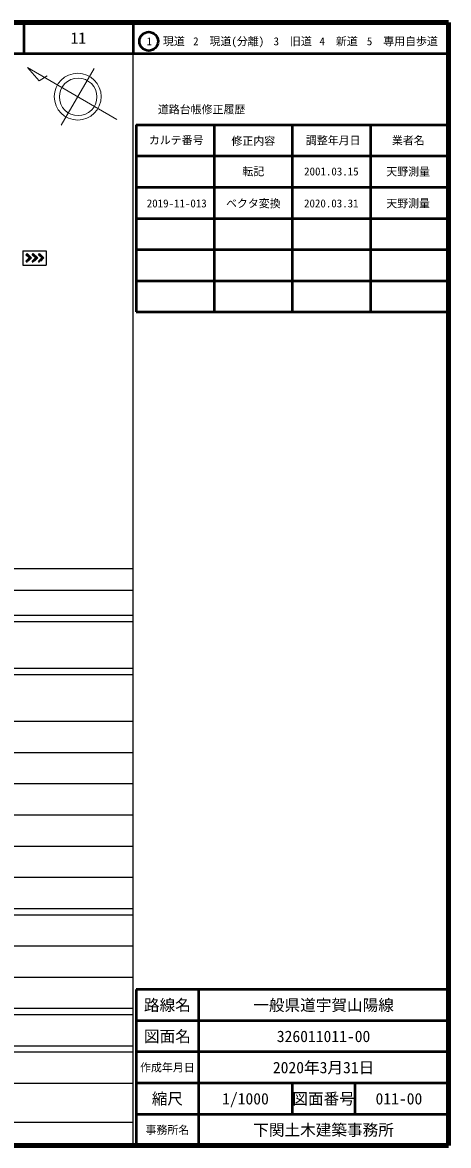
# Model space of a CAD drawing. Units: millimetres at full size, sheet at 1:1000; details may follow other scales. Extents: x 40000 to 680000, y 20000 to 380000.
# Drawn here: x 543620 to 680000, y 20000 to 380000 of the extents above; entities that cross this region are included whole.
import ezdxf
from ezdxf.enums import TextEntityAlignment as Align

# ---------------------------------------------------------------- set-up
doc = ezdxf.new("R2010")
doc.units = ezdxf.units.MM
doc.header["$LTSCALE"] = 1000
for name, color, linetype, lineweight in [('M-BMK-SRVR', 3, 'Continuous', 13), ('M-STR-STRC', 7, 'Continuous', 25), ('M-TTL', 2, 'Continuous', 140), ('M-TTL-BAND', 7, 'Continuous', 25), ('M-TTL-FRAM', 2, 'Continuous', 50), ('M-TTL-LINE', 7, 'Continuous', 50)]:
    doc.layers.add(name, color=color, linetype=linetype, lineweight=lineweight)
doc.layers.add('M-TTL-TXT', color=7, linetype='Continuous')
doc.styles.add('ＭＳ ゴシック', font='')
doc.styles.get('ＭＳ ゴシック').set_extended_font_data('MS Gothic')

msp = doc.modelspace()

# ---------------------------------------------------------------- hatches: boundary and pattern name
at = {"layer": 'M-STR-STRC'}
for points in [[(545086, 305914), (546500, 304500), (545086, 303086), (544732, 303439), (545793, 304500), (544732, 305561)], [(547086, 305914), (548500, 304500), (547086, 303086), (546732, 303439), (547793, 304500), (546732, 305561)], [(549086, 305914), (550500, 304500), (549086, 303086), (548732, 303439), (549793, 304500), (548732, 305561)]]:
    msp.add_hatch(color=256, dxfattribs=at).paths.add_polyline_path(points)

# ---------------------------------------------------------------- linework, layer by layer
at = {"layer": 'M-BMK-SRVR'}
for p, q in [((573811, 348898), (545266, 365522)), ((545266, 365522), (549000, 361257)), ((555995, 347122), (566564, 365270)), ((549000, 361257), (551513, 362898))]:
    msp.add_line(p, q, dxfattribs=at)
for centre, radius in [((561301, 356232), 7501), ((561433, 356145), 6000)]:
    msp.add_circle(centre, radius, dxfattribs=at)
at = {"layer": 'M-STR-STRC'}
for p, q in [((543750, 306750), (551250, 306750)), ((543750, 306750), (543750, 302250)), ((551250, 306750), (551250, 302250)), ((544732, 305561), (545086, 305914)), ((544732, 305561), (545793, 304500)), ((545793, 304500), (544732, 303439)), ((545086, 303086), (544732, 303439)), ((545086, 305914), (546500, 304500)), ((546500, 304500), (545439, 303439)), ((546732, 305561), (547086, 305914)), ((546732, 305561), (547793, 304500)), ((547793, 304500), (546732, 303439)), ((547086, 303086), (546732, 303439)), ((547086, 305914), (548500, 304500)), ((548500, 304500), (547439, 303439)), ((548732, 305561), (549086, 305914)), ((548732, 305561), (549793, 304500)), ((549793, 304500), (548732, 303439)), ((549086, 303086), (548732, 303439)), ((549086, 305914), (550500, 304500)), ((550500, 304500), (549439, 303439)), ((543750, 302250), (551250, 302250))]:
    msp.add_line(p, q, dxfattribs=at)
at = {"layer": 'M-TTL'}
for p, q in [((680000, 380000), (40000, 380000)), ((680000, 20000), (680000, 380000)), ((40000, 20000), (680000, 20000))]:
    msp.add_line(p, q, dxfattribs=at)
at = {"layer": 'M-TTL-BAND'}
for p, q in [((579000, 20000), (579000, 370000)), ((40000, 205000), (579000, 205000)), ((68000, 198000), (579000, 198000)), ((40000, 190000), (579000, 190000)), ((40000, 188000), (579000, 188000)), ((40000, 173000), (579000, 173000)), ((40000, 171000), (579000, 171000)), ((40000, 156000), (579000, 156000)), ((46000, 146000), (579000, 146000)), ((52000, 136000), (579000, 136000)), ((46000, 126000), (579000, 126000)), ((52000, 116000), (579000, 116000)), ((46000, 106000), (579000, 106000)), ((40000, 96000), (579000, 96000)), ((40000, 94000), (579000, 94000)), ((49000, 84000), (579000, 84000)), ((40000, 74000), (579000, 74000)), ((40000, 64000), (579000, 64000)), ((40000, 62000), (579000, 62000)), ((40000, 52000), (579000, 52000)), ((40000, 50000), (579000, 50000)), ((40000, 40000), (579000, 40000)), ((68000, 27500), (579000, 27500))]:
    msp.add_line(p, q, dxfattribs=at)
at = {"layer": 'M-TTL-FRAM'}
for p, q in [((580000, 347197), (580000, 287197)), ((580000, 347197), (680000, 347197)), ((580000, 287197), (680000, 287197)), ((680000, 70000), (580000, 70000)), ((580000, 70000), (580000, 20000))]:
    msp.add_line(p, q, dxfattribs=at)
at = {"layer": 'M-TTL-LINE'}
for p, q in [((543997, 380000), (543997, 370000)), ((579000, 380000), (579000, 370000)), ((40000, 370000), (680000, 370000)), ((605000, 347197), (605000, 287197)), ((630000, 347197), (630000, 287197)), ((655000, 347197), (655000, 287197)), ((580000, 337197), (680000, 337197)), ((580000, 327197), (680000, 327197)), ((580000, 317197), (680000, 317197)), ((580000, 307197), (680000, 307197)), ((580000, 297197), (680000, 297197)), ((600000, 70000), (600000, 20000)), ((680000, 60000), (580000, 60000)), ((680000, 50000), (580000, 50000)), ((680000, 40000), (580000, 40000)), ((630000, 40000), (630000, 30000)), ((650000, 40000), (650000, 30000)), ((680000, 30000), (580000, 30000))]:
    msp.add_line(p, q, dxfattribs=at)
msp.add_circle((584031, 373958), 3000, dxfattribs=at)

# ---------------------------------------------------------------- texts
at = {"layer": 'M-TTL-TXT', "style": 'ＭＳ ゴシック'}
for s, height, p in [('11', 3666, (561497, 375000)), ('1\u3000現道', 2566, (589448, 373958)), ('2\u3000現道(分離)', 2566, (609619, 373958)), ('3\u3000旧道', 2566, (630121, 373958)), ('4\u3000新道', 2566, (644824, 373958)), ('5\u3000専用自歩道', 2566, (665228, 373958)), ('道路台帳修正履歴', 2566, (600968, 352113)), ('カルテ番号', 2566, (592839, 342277)), ('修正内容', 2566, (617509, 342023)), ('調整年月日', 2566, (643089, 342197)), ('業者名', 2566, (667134, 342197)), ('転記', 2566, (617500, 332245)), ('2001.03.15', 2566, (642500, 332245)), ('天野測量', 2566, (667077, 332189)), ('2019-11-013', 2566, (593000, 322000)), ('ベクタ変換', 2566, (617512, 322000)), ('2020.03.31', 2566, (642477, 322000)), ('天野測量', 2566, (667065, 322000)), ('路線名', 3666, (590000, 65000)), ('路線名', 3666, (590000, 65000)), ('一般県道宇賀山陽線', 3666, (640000, 65000)), ('図面名', 3666, (590000, 55000)), ('図面名', 3666, (590000, 55000)), ('326011011-00', 3666, (640000, 55000)), ('2020年3月31日', 3666, (640000, 45000)), ('作成年月日', 2566, (590000, 45000)), ('作成年月日', 2566, (590000, 45000)), ('縮尺', 3666, (590000, 35000)), ('縮尺', 3666, (590000, 35000)), ('1/1000', 3666, (615000, 35000)), ('図面番号', 3666, (640000, 35000)), ('図面番号', 3666, (640000, 35000)), ('011-00', 3666, (664125, 35000)), ('事務所名', 2566, (590000, 25000)), ('事務所名', 2566, (590000, 25000)), ('下関土木建築事務所', 3666, (640000, 25000))]:
    msp.add_text(s, height=height, dxfattribs=at).set_placement(p, align=Align.MIDDLE_CENTER)

doc.saveas('drawing.dxf')
